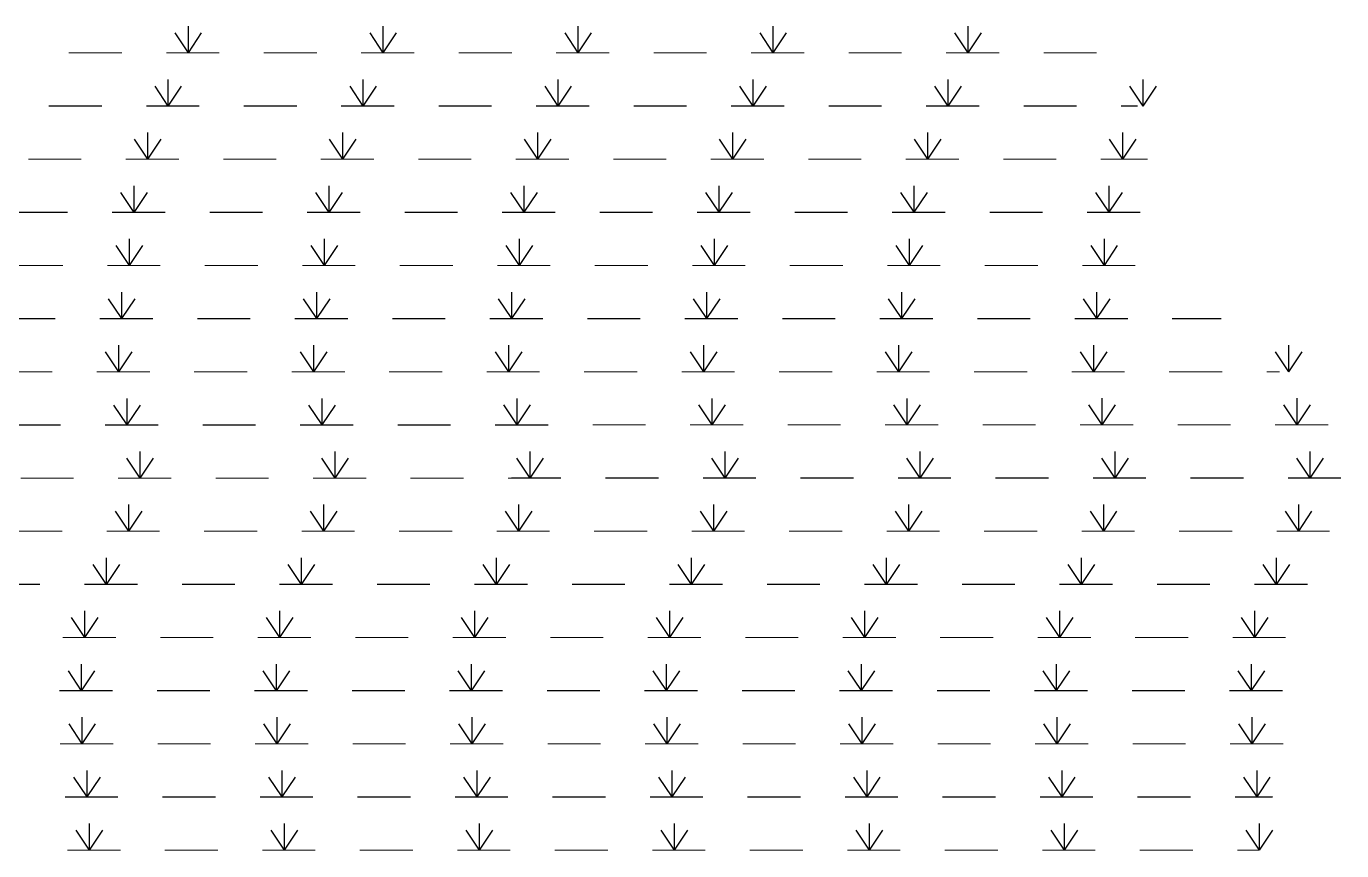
# Model space of a CAD drawing. Extents: x 205150 to 206910, y 4858726 to 4860849.
# Drawn here: x 206503.7 to 206652.1, y 4859092.4 to 4859185.5 of the extents above; entities that cross this region are included whole.
import ezdxf

# ---------------------------------------------------------------- set-up
doc = ezdxf.new("R2010")
doc.units = 0
doc.header["$LTSCALE"] = 1.5
doc.header["$MEASUREMENT"] = 0
doc.layers.add('HD-ALAGADO-BREJO', color=170, linetype='CONTINUOUS')

# ---------------------------------------------------------------- blocks, each defined once
blk = doc.blocks.new('*X4')
at = {"layer": 'HD-ALAGADO-BREJO'}
for points in [[(206521.953008, 4859182.506983), (206520.452917, 4859184.756922)], [(206521.953008, 4859182.506983), (206521.952887, 4859185.506983)], [(206521.953008, 4859182.506983), (206523.452917, 4859184.757043)], [(206543.953008, 4859182.507872), (206542.452917, 4859184.757811)], [(206543.953008, 4859182.507872), (206543.952887, 4859185.507872)], [(206543.953008, 4859182.507872), (206545.452917, 4859184.757932)], [(206565.953008, 4859182.508761), (206564.452917, 4859184.7587)], [(206565.953008, 4859182.508761), (206565.952887, 4859185.508761)], [(206565.953008, 4859182.508761), (206567.452917, 4859184.758821)], [(206587.953008, 4859182.50965), (206586.452917, 4859184.759589)], [(206587.953008, 4859182.50965), (206587.952887, 4859185.50965)], [(206587.953008, 4859182.50965), (206589.452917, 4859184.75971)], [(206609.953008, 4859182.510539), (206608.452917, 4859184.760478)], [(206609.953008, 4859182.510539), (206609.952887, 4859185.510539)], [(206609.953008, 4859182.510539), (206611.452917, 4859184.760599)], [(206519.695564, 4859176.506915), (206518.195474, 4859178.756855)], [(206519.695564, 4859176.506915), (206519.695444, 4859179.506915)], [(206519.695564, 4859176.506915), (206521.195474, 4859178.756975)], [(206541.695564, 4859176.507794), (206540.195474, 4859178.757734)], [(206541.695564, 4859176.507794), (206541.695444, 4859179.507794)], [(206541.695564, 4859176.507794), (206543.195474, 4859178.757854)], [(206563.695564, 4859176.508672), (206562.195474, 4859178.758612)], [(206563.695564, 4859176.508672), (206563.695444, 4859179.508672)], [(206563.695564, 4859176.508672), (206565.195474, 4859178.758732)], [(206585.695564, 4859176.50955), (206584.195474, 4859178.759491)], [(206585.695564, 4859176.50955), (206585.695444, 4859179.50955)], [(206585.695564, 4859176.50955), (206587.195474, 4859178.75961)], [(206607.695564, 4859176.510429), (206606.195474, 4859178.760369)], [(206607.695564, 4859176.510429), (206607.695444, 4859179.510429)], [(206607.695564, 4859176.510429), (206609.195474, 4859178.760489)], [(206629.695564, 4859176.511307), (206628.195474, 4859178.761247)], [(206629.695564, 4859176.511307), (206629.695444, 4859179.511307)], [(206629.695564, 4859176.511307), (206631.195474, 4859178.761367)], [(206517.390666, 4859170.506848), (206515.890577, 4859172.756789)], [(206517.390666, 4859170.506848), (206517.390548, 4859173.506848)], [(206517.390666, 4859170.506848), (206518.890577, 4859172.756907)], [(206539.390666, 4859170.507716), (206537.890577, 4859172.757657)], [(206539.390666, 4859170.507716), (206539.390548, 4859173.507716)], [(206539.390666, 4859170.507716), (206540.890577, 4859172.757775)], [(206561.390666, 4859170.508584), (206559.890577, 4859172.758525)], [(206561.390666, 4859170.508584), (206561.390547, 4859173.508584)], [(206561.390666, 4859170.508584), (206562.890577, 4859172.758643)], [(206583.390666, 4859170.509452), (206581.890577, 4859172.759393)], [(206583.390666, 4859170.509452), (206583.390547, 4859173.509452)], [(206583.390666, 4859170.509452), (206584.890577, 4859172.759511)], [(206605.390666, 4859170.51032), (206603.890577, 4859172.760261)], [(206605.390666, 4859170.51032), (206605.390547, 4859173.51032)], [(206605.390666, 4859170.51032), (206606.890577, 4859172.760379)], [(206627.390666, 4859170.511188), (206625.890577, 4859172.761128)], [(206627.390666, 4859170.511188), (206627.390547, 4859173.511188)], [(206627.390666, 4859170.511188), (206628.890577, 4859172.761247)], [(206515.85498, 4859164.506793), (206514.354892, 4859166.756734)], [(206515.85498, 4859164.506793), (206515.854863, 4859167.506793)], [(206515.85498, 4859164.506793), (206517.354892, 4859166.756851)], [(206537.85498, 4859164.507655), (206536.354892, 4859166.757596)], [(206537.85498, 4859164.507655), (206537.854863, 4859167.507655)], [(206537.85498, 4859164.507655), (206539.354892, 4859166.757713)], [(206559.85498, 4859164.508517), (206558.354892, 4859166.758458)], [(206559.85498, 4859164.508517), (206559.854863, 4859167.508517)], [(206559.85498, 4859164.508517), (206561.354892, 4859166.758575)], [(206581.85498, 4859164.509379), (206580.354892, 4859166.75932)], [(206581.85498, 4859164.509379), (206581.854863, 4859167.509378)], [(206581.85498, 4859164.509379), (206583.354892, 4859166.759437)], [(206603.85498, 4859164.51024), (206602.354892, 4859166.760182)], [(206603.85498, 4859164.51024), (206603.854863, 4859167.51024)], [(206603.85498, 4859164.51024), (206605.354892, 4859166.760299)], [(206625.85498, 4859164.511102), (206624.354892, 4859166.761044)], [(206625.85498, 4859164.511102), (206625.854863, 4859167.511102)], [(206625.85498, 4859164.511102), (206627.354892, 4859166.761161)], [(206515.306335, 4859158.506745), (206513.806248, 4859160.756687)], [(206515.306335, 4859158.506745), (206515.306219, 4859161.506745)], [(206515.306335, 4859158.506745), (206516.806248, 4859160.756803)], [(206537.306335, 4859158.507598), (206535.806248, 4859160.75754)], [(206537.306335, 4859158.507598), (206537.306219, 4859161.507598)], [(206537.306335, 4859158.507598), (206538.806248, 4859160.757656)], [(206559.306335, 4859158.508452), (206557.806248, 4859160.758394)], [(206559.306335, 4859158.508452), (206559.306219, 4859161.508452)], [(206559.306335, 4859158.508452), (206560.806248, 4859160.75851)], [(206581.306335, 4859158.509305), (206579.806248, 4859160.759247)], [(206581.306335, 4859158.509305), (206581.306219, 4859161.509305)], [(206581.306335, 4859158.509305), (206582.806248, 4859160.759363)], [(206603.306335, 4859158.510159), (206601.806248, 4859160.7601)], [(206603.306335, 4859158.510159), (206603.306219, 4859161.510159)], [(206603.306335, 4859158.510159), (206604.806248, 4859160.760217)], [(206625.306335, 4859158.511012), (206623.806248, 4859160.760954)], [(206625.306335, 4859158.511012), (206625.306219, 4859161.511012)], [(206625.306335, 4859158.511012), (206626.806248, 4859160.76107)], [(206514.455939, 4859152.506685), (206512.955853, 4859154.756628)], [(206514.455939, 4859152.506685), (206514.455825, 4859155.506685)], [(206514.455939, 4859152.506685), (206515.955853, 4859154.756742)], [(206536.455939, 4859152.507521), (206534.955853, 4859154.757464)], [(206536.455939, 4859152.507521), (206536.455825, 4859155.507521)], [(206536.455939, 4859152.507521), (206537.955853, 4859154.757578)], [(206558.455939, 4859152.508358), (206556.955853, 4859154.758301)], [(206558.455939, 4859152.508358), (206558.455825, 4859155.508358)], [(206558.455939, 4859152.508358), (206559.955853, 4859154.758415)], [(206580.455939, 4859152.509195), (206578.955853, 4859154.759137)], [(206580.455939, 4859152.509195), (206580.455825, 4859155.509195)], [(206580.455939, 4859152.509195), (206581.955853, 4859154.759252)], [(206602.455939, 4859152.510031), (206600.955853, 4859154.759974)], [(206602.455939, 4859152.510031), (206602.455825, 4859155.510031)], [(206602.455939, 4859152.510031), (206603.955853, 4859154.760088)], [(206624.455939, 4859152.510868), (206622.955853, 4859154.760811)], [(206624.455939, 4859152.510868), (206624.455825, 4859155.510868)], [(206624.455939, 4859152.510868), (206625.955853, 4859154.760925)], [(206514.110881, 4859146.506629), (206512.610798, 4859148.756573)], [(206514.110881, 4859146.506629), (206514.11077, 4859149.506629)], [(206514.110881, 4859146.506629), (206515.610798, 4859148.756684)], [(206536.110881, 4859146.507448), (206534.610798, 4859148.757392)], [(206536.110881, 4859146.507448), (206536.11077, 4859149.507448)], [(206536.110881, 4859146.507448), (206537.610798, 4859148.757504)], [(206558.110881, 4859146.508267), (206556.610798, 4859148.758211)], [(206558.110881, 4859146.508267), (206558.11077, 4859149.508267)], [(206558.110881, 4859146.508267), (206559.610798, 4859148.758323)], [(206580.110881, 4859146.509086), (206578.610798, 4859148.75903)], [(206580.110881, 4859146.509086), (206580.11077, 4859149.509086)], [(206580.110881, 4859146.509086), (206581.610798, 4859148.759142)], [(206602.110881, 4859146.509905), (206600.610798, 4859148.759849)], [(206602.110881, 4859146.509905), (206602.11077, 4859149.509905)], [(206602.110881, 4859146.509905), (206603.610798, 4859148.759961)], [(206624.110881, 4859146.510725), (206622.610798, 4859148.760669)], [(206624.110881, 4859146.510725), (206624.11077, 4859149.510725)], [(206624.110881, 4859146.510725), (206625.610798, 4859148.76078)], [(206646.110881, 4859146.511544), (206644.610798, 4859148.761488)], [(206646.110881, 4859146.511544), (206646.11077, 4859149.511544)], [(206646.110881, 4859146.511544), (206647.610798, 4859148.7616)], [(206515.06475, 4859140.506592), (206515.06464, 4859143.506592)], [(206537.06475, 4859140.5074), (206537.06464, 4859143.5074)], [(206559.06475, 4859140.508208), (206559.06464, 4859143.508208)], [(206581.06475, 4859140.509016), (206581.06464, 4859143.509016)], [(206603.06475, 4859140.509824), (206603.06464, 4859143.509824)], [(206625.06475, 4859140.510631), (206625.06464, 4859143.510631)], [(206647.06475, 4859140.511439), (206647.064639, 4859143.511439)], [(206515.06475, 4859140.506592), (206513.564667, 4859142.756537)], [(206515.06475, 4859140.506592), (206516.564667, 4859142.756648)], [(206537.06475, 4859140.5074), (206535.564667, 4859142.757345)], [(206537.06475, 4859140.5074), (206538.564667, 4859142.757455)], [(206559.06475, 4859140.508208), (206557.564667, 4859142.758153)], [(206559.06475, 4859140.508208), (206560.564667, 4859142.758263)], [(206581.06475, 4859140.509016), (206579.564667, 4859142.758961)], [(206581.06475, 4859140.509016), (206582.564667, 4859142.759071)], [(206603.06475, 4859140.509824), (206601.564667, 4859142.759769)], [(206603.06475, 4859140.509824), (206604.564667, 4859142.759879)], [(206625.06475, 4859140.510631), (206623.564667, 4859142.760576)], [(206625.06475, 4859140.510631), (206626.564667, 4859142.760686)], [(206647.06475, 4859140.511439), (206645.564667, 4859142.761384)], [(206647.06475, 4859140.511439), (206648.564667, 4859142.761494)], [(206516.51844, 4859134.506571), (206516.51833, 4859137.506571)], [(206538.51844, 4859134.507377), (206538.51833, 4859137.507377)], [(206560.51844, 4859134.508182), (206560.51833, 4859137.508182)], [(206582.51844, 4859134.508988), (206582.51833, 4859137.508988)], [(206604.51844, 4859134.509793), (206604.51833, 4859137.509793)], [(206626.51844, 4859134.510599), (206626.51833, 4859137.510599)], [(206648.51844, 4859134.511404), (206648.51833, 4859137.511404)], [(206516.51844, 4859134.506571), (206515.018358, 4859136.756517)], [(206516.51844, 4859134.506571), (206518.018358, 4859136.756626)], [(206538.51844, 4859134.507377), (206537.018358, 4859136.757322)], [(206538.51844, 4859134.507377), (206540.018358, 4859136.757432)], [(206560.51844, 4859134.508182), (206559.018358, 4859136.758128)], [(206560.51844, 4859134.508182), (206562.018358, 4859136.758237)], [(206582.51844, 4859134.508988), (206581.018358, 4859136.758933)], [(206582.51844, 4859134.508988), (206584.018358, 4859136.759043)], [(206604.51844, 4859134.509793), (206603.018358, 4859136.759738)], [(206604.51844, 4859134.509793), (206606.018358, 4859136.759848)], [(206626.51844, 4859134.510599), (206625.018358, 4859136.760544)], [(206626.51844, 4859134.510599), (206628.018358, 4859136.760654)], [(206648.51844, 4859134.511404), (206647.018358, 4859136.761349)], [(206648.51844, 4859134.511404), (206650.018358, 4859136.761459)], [(206515.230993, 4859128.506523), (206515.230884, 4859131.506523)], [(206537.230993, 4859128.507326), (206537.230884, 4859131.507326)], [(206559.230993, 4859128.508129), (206559.230884, 4859131.508129)], [(206581.230993, 4859128.508932), (206581.230884, 4859131.508932)], [(206603.230993, 4859128.509735), (206603.230884, 4859131.509735)], [(206625.230993, 4859128.510538), (206625.230884, 4859131.510538)], [(206647.230993, 4859128.511341), (206647.230884, 4859131.511341)], [(206515.230993, 4859128.506523), (206513.730911, 4859130.756468)], [(206515.230993, 4859128.506523), (206516.730911, 4859130.756578)], [(206537.230993, 4859128.507326), (206535.730911, 4859130.757271)], [(206537.230993, 4859128.507326), (206538.730911, 4859130.757381)], [(206559.230993, 4859128.508129), (206557.730911, 4859130.758074)], [(206559.230993, 4859128.508129), (206560.730911, 4859130.758184)], [(206581.230993, 4859128.508932), (206579.730911, 4859130.758877)], [(206581.230993, 4859128.508932), (206582.730911, 4859130.758987)], [(206603.230993, 4859128.509735), (206601.730911, 4859130.759681)], [(206603.230993, 4859128.509735), (206604.730911, 4859130.75979)], [(206625.230993, 4859128.510538), (206623.730911, 4859130.760484)], [(206625.230993, 4859128.510538), (206626.730911, 4859130.760593)], [(206647.230993, 4859128.511341), (206645.730911, 4859130.761287)], [(206647.230993, 4859128.511341), (206648.730911, 4859130.761396)], [(206512.73347, 4859122.506462), (206512.733361, 4859125.506462)], [(206534.73347, 4859122.507262), (206534.733361, 4859125.507262)], [(206556.73347, 4859122.508062), (206556.733361, 4859125.508062)], [(206578.73347, 4859122.508862), (206578.733361, 4859125.508862)], [(206600.73347, 4859122.509662), (206600.733361, 4859125.509662)], [(206622.73347, 4859122.510462), (206622.733361, 4859125.510462)], [(206644.73347, 4859122.511262), (206644.733361, 4859125.511262)], [(206512.73347, 4859122.506462), (206511.233389, 4859124.756407)], [(206512.73347, 4859122.506462), (206514.233389, 4859124.756516)], [(206534.73347, 4859122.507262), (206533.233389, 4859124.757207)], [(206534.73347, 4859122.507262), (206536.233389, 4859124.757316)], [(206556.73347, 4859122.508062), (206555.233389, 4859124.758007)], [(206556.73347, 4859122.508062), (206558.233389, 4859124.758116)], [(206578.73347, 4859122.508862), (206577.233389, 4859124.758807)], [(206578.73347, 4859122.508862), (206580.233389, 4859124.758916)], [(206600.73347, 4859122.509662), (206599.233389, 4859124.759607)], [(206600.73347, 4859122.509662), (206602.233389, 4859124.759716)], [(206622.73347, 4859122.510462), (206621.233388, 4859124.760407)], [(206622.73347, 4859122.510462), (206624.233388, 4859124.760516)], [(206644.73347, 4859122.511262), (206643.233388, 4859124.761207)], [(206644.73347, 4859122.511262), (206646.233388, 4859124.761316)], [(206510.279959, 4859116.506402), (206510.27985, 4859119.506402)], [(206532.279959, 4859116.507199), (206532.27985, 4859119.507199)], [(206554.279959, 4859116.507997), (206554.27985, 4859119.507997)], [(206576.279959, 4859116.508795), (206576.27985, 4859119.508795)], [(206598.279959, 4859116.509593), (206598.27985, 4859119.509593)], [(206620.279959, 4859116.510391), (206620.27985, 4859119.510391)], [(206642.279959, 4859116.511189), (206642.27985, 4859119.511188)], [(206510.279959, 4859116.506402), (206508.779877, 4859118.756347)], [(206510.279959, 4859116.506402), (206511.779877, 4859118.756456)], [(206532.279959, 4859116.507199), (206530.779877, 4859118.757145)], [(206532.279959, 4859116.507199), (206533.779877, 4859118.757254)], [(206554.279959, 4859116.507997), (206552.779877, 4859118.757943)], [(206554.279959, 4859116.507997), (206555.779877, 4859118.758052)], [(206576.279959, 4859116.508795), (206574.779877, 4859118.758741)], [(206576.279959, 4859116.508795), (206577.779877, 4859118.758849)], [(206598.279959, 4859116.509593), (206596.779877, 4859118.759538)], [(206598.279959, 4859116.509593), (206599.779877, 4859118.759647)], [(206620.279959, 4859116.510391), (206618.779877, 4859118.760336)], [(206620.279959, 4859116.510391), (206621.779877, 4859118.760445)], [(206642.279959, 4859116.511189), (206640.779877, 4859118.761134)], [(206642.279959, 4859116.511189), (206643.779877, 4859118.761243)], [(206509.914377, 4859110.50637), (206509.914268, 4859113.50637)], [(206531.914377, 4859110.507173), (206531.914268, 4859113.507173)], [(206553.914377, 4859110.507976), (206553.914268, 4859113.507976)], [(206575.914377, 4859110.508779), (206575.914268, 4859113.508779)], [(206597.914377, 4859110.509582), (206597.914268, 4859113.509582)], [(206619.914377, 4859110.510385), (206619.914268, 4859113.510385)], [(206641.914377, 4859110.511188), (206641.914268, 4859113.511188)], [(206509.914377, 4859110.50637), (206508.414295, 4859112.756316)], [(206509.914377, 4859110.50637), (206511.414295, 4859112.756425)], [(206531.914377, 4859110.507173), (206530.414295, 4859112.757119)], [(206531.914377, 4859110.507173), (206533.414295, 4859112.757228)], [(206553.914377, 4859110.507976), (206552.414295, 4859112.757921)], [(206553.914377, 4859110.507976), (206555.414295, 4859112.758031)], [(206575.914377, 4859110.508779), (206574.414295, 4859112.758724)], [(206575.914377, 4859110.508779), (206577.414295, 4859112.758834)], [(206597.914377, 4859110.509582), (206596.414295, 4859112.759527)], [(206597.914377, 4859110.509582), (206599.414295, 4859112.759637)], [(206619.914377, 4859110.510385), (206618.414295, 4859112.76033)], [(206619.914377, 4859110.510385), (206621.414295, 4859112.760439)], [(206641.914377, 4859110.511188), (206640.414295, 4859112.761133)], [(206641.914377, 4859110.511188), (206643.414295, 4859112.761242)], [(206509.988822, 4859104.506343), (206509.988712, 4859107.506343)], [(206531.988822, 4859104.50715), (206531.988712, 4859107.50715)], [(206553.988822, 4859104.507957), (206553.988712, 4859107.507957)], [(206575.988822, 4859104.508764), (206575.988712, 4859107.508764)], [(206597.988822, 4859104.509571), (206597.988712, 4859107.509571)], [(206619.988822, 4859104.510378), (206619.988712, 4859107.510378)], [(206641.988822, 4859104.511185), (206641.988712, 4859107.511185)], [(206509.988822, 4859104.506343), (206508.48874, 4859106.756288)], [(206509.988822, 4859104.506343), (206511.48874, 4859106.756398)], [(206531.988822, 4859104.50715), (206530.48874, 4859106.757095)], [(206531.988822, 4859104.50715), (206533.48874, 4859106.757205)], [(206553.988822, 4859104.507957), (206552.48874, 4859106.757902)], [(206553.988822, 4859104.507957), (206555.48874, 4859106.758012)], [(206575.988822, 4859104.508764), (206574.48874, 4859106.758709)], [(206575.988822, 4859104.508764), (206577.48874, 4859106.758819)], [(206597.988822, 4859104.509571), (206596.48874, 4859106.759516)], [(206597.988822, 4859104.509571), (206599.48874, 4859106.759626)], [(206619.988822, 4859104.510378), (206618.48874, 4859106.760323)], [(206619.988822, 4859104.510378), (206621.48874, 4859106.760433)], [(206641.988822, 4859104.511185), (206640.48874, 4859106.76113)], [(206641.988822, 4859104.511185), (206643.48874, 4859106.76124)], [(206510.528211, 4859098.506321), (206510.5281, 4859101.506321)], [(206532.528211, 4859098.507134), (206532.5281, 4859101.507134)], [(206554.528211, 4859098.507946), (206554.5281, 4859101.507946)], [(206576.528211, 4859098.508758), (206576.5281, 4859101.508758)], [(206598.528211, 4859098.509571), (206598.5281, 4859101.509571)], [(206620.528211, 4859098.510383), (206620.5281, 4859101.510383)], [(206642.528211, 4859098.511195), (206642.5281, 4859101.511195)], [(206510.528211, 4859098.506321), (206509.028128, 4859100.756266)], [(206510.528211, 4859098.506321), (206512.028128, 4859100.756377)], [(206532.528211, 4859098.507134), (206531.028128, 4859100.757078)], [(206532.528211, 4859098.507134), (206534.028128, 4859100.757189)], [(206554.528211, 4859098.507946), (206553.028128, 4859100.757891)], [(206554.528211, 4859098.507946), (206556.028128, 4859100.758001)], [(206576.528211, 4859098.508758), (206575.028128, 4859100.758703)], [(206576.528211, 4859098.508758), (206578.028128, 4859100.758814)], [(206598.528211, 4859098.509571), (206597.028128, 4859100.759515)], [(206598.528211, 4859098.509571), (206600.028128, 4859100.759626)], [(206620.528211, 4859098.510383), (206619.028128, 4859100.760328)], [(206620.528211, 4859098.510383), (206622.028128, 4859100.760438)], [(206642.528211, 4859098.511195), (206641.028128, 4859100.76114)], [(206642.528211, 4859098.511195), (206644.028128, 4859100.761251)], [(206510.80055, 4859092.506296), (206510.800438, 4859095.506296)], [(206532.80055, 4859092.507113), (206532.800438, 4859095.507113)], [(206554.80055, 4859092.507929), (206554.800438, 4859095.507929)], [(206576.80055, 4859092.508746), (206576.800438, 4859095.508746)], [(206598.80055, 4859092.509563), (206598.800438, 4859095.509563)], [(206620.80055, 4859092.51038), (206620.800438, 4859095.51038)], [(206642.80055, 4859092.511197), (206642.800438, 4859095.511197)], [(206510.80055, 4859092.506296), (206509.300466, 4859094.75624)], [(206510.80055, 4859092.506296), (206512.300466, 4859094.756352)], [(206532.80055, 4859092.507113), (206531.300466, 4859094.757057)], [(206532.80055, 4859092.507113), (206534.300466, 4859094.757168)], [(206554.80055, 4859092.507929), (206553.300466, 4859094.757874)], [(206554.80055, 4859092.507929), (206556.300466, 4859094.757985)], [(206576.80055, 4859092.508746), (206575.300466, 4859094.758691)], [(206576.80055, 4859092.508746), (206578.300466, 4859094.758802)], [(206598.80055, 4859092.509563), (206597.300466, 4859094.759507)], [(206598.80055, 4859092.509563), (206600.300466, 4859094.759619)], [(206620.80055, 4859092.51038), (206619.300466, 4859094.760324)], [(206620.80055, 4859092.51038), (206622.300466, 4859094.760436)], [(206642.80055, 4859092.511197), (206641.300466, 4859094.761141)], [(206642.80055, 4859092.511197), (206644.300466, 4859094.761252)]]:
    blk.add_lwpolyline(points, dxfattribs=at)
at = {"layer": 'HD-ALAGADO-BREJO', "const_width": 0.13}
for points in [[(206508.453008, 4859182.506437), (206514.453008, 4859182.50668)], [(206519.453008, 4859182.506882), (206520.453008, 4859182.506922)], [(206520.453008, 4859182.506922), (206525.453008, 4859182.507124)], [(206530.453008, 4859182.507326), (206536.453008, 4859182.507569)], [(206541.453008, 4859182.507771), (206542.453008, 4859182.507811)], [(206542.453008, 4859182.507811), (206547.453008, 4859182.508013)], [(206552.453008, 4859182.508215), (206558.453008, 4859182.508458)], [(206563.453008, 4859182.50866), (206564.453008, 4859182.5087)], [(206564.453008, 4859182.5087), (206569.453008, 4859182.508902)], [(206574.453008, 4859182.509104), (206580.453008, 4859182.509347)], [(206585.453008, 4859182.509549), (206586.453008, 4859182.509589)], [(206586.453008, 4859182.509589), (206591.453008, 4859182.509791)], [(206596.453008, 4859182.509993), (206602.453008, 4859182.510236)], [(206607.453008, 4859182.510438), (206608.453008, 4859182.510478)], [(206608.453008, 4859182.510478), (206613.453008, 4859182.51068)], [(206618.453008, 4859182.510882), (206624.453008, 4859182.511125)], [(206506.195564, 4859176.506376), (206512.195564, 4859176.506616)], [(206517.195564, 4859176.506816), (206518.195564, 4859176.506855)], [(206518.195564, 4859176.506855), (206523.195564, 4859176.507055)], [(206528.195564, 4859176.507255), (206534.195564, 4859176.507494)], [(206539.195564, 4859176.507694), (206540.195564, 4859176.507734)], [(206540.195564, 4859176.507734), (206545.195564, 4859176.507933)], [(206550.195564, 4859176.508133), (206556.195564, 4859176.508373)], [(206561.195564, 4859176.508572), (206562.195564, 4859176.508612)], [(206562.195564, 4859176.508612), (206567.195564, 4859176.508812)], [(206572.195564, 4859176.509011), (206578.195564, 4859176.509251)], [(206583.195564, 4859176.509451), (206584.195564, 4859176.509491)], [(206584.195564, 4859176.509491), (206589.195564, 4859176.50969)], [(206594.195564, 4859176.50989), (206600.195564, 4859176.510129)], [(206605.195564, 4859176.510329), (206606.195564, 4859176.510369)], [(206606.195564, 4859176.510369), (206611.195564, 4859176.510569)], [(206616.195564, 4859176.510768), (206622.195564, 4859176.511008)], [(206627.195564, 4859176.511207), (206628.195564, 4859176.511247)], [(206628.195564, 4859176.511247), (206629.063615, 4859176.507276)], [(206503.890666, 4859170.506315), (206509.890666, 4859170.506552)], [(206514.890666, 4859170.506749), (206515.890666, 4859170.506789)], [(206515.890666, 4859170.506789), (206520.890666, 4859170.506986)], [(206525.890666, 4859170.507183), (206531.890666, 4859170.50742)], [(206536.890666, 4859170.507617), (206537.890666, 4859170.507657)], [(206537.890666, 4859170.507657), (206542.890666, 4859170.507854)], [(206547.890666, 4859170.508051), (206553.890666, 4859170.508288)], [(206558.890666, 4859170.508485), (206559.890666, 4859170.508525)], [(206559.890666, 4859170.508525), (206564.890666, 4859170.508722)], [(206569.890666, 4859170.508919), (206575.890666, 4859170.509156)], [(206580.890666, 4859170.509353), (206581.890666, 4859170.509393)], [(206581.890666, 4859170.509393), (206586.890666, 4859170.50959)], [(206591.890666, 4859170.509787), (206597.890666, 4859170.510024)], [(206602.890666, 4859170.510221), (206603.890666, 4859170.510261)], [(206603.890666, 4859170.510261), (206608.890666, 4859170.510458)], [(206613.890666, 4859170.510655), (206619.890666, 4859170.510892)], [(206624.890666, 4859170.511089), (206625.890666, 4859170.511129)], [(206625.890666, 4859170.511129), (206629.890666, 4859170.511286)], [(206629.890666, 4859170.511286), (206630.19561, 4859170.507254)], [(206502.35498, 4859164.506264), (206508.35498, 4859164.506499)], [(206513.35498, 4859164.506695), (206514.35498, 4859164.506734)], [(206514.35498, 4859164.506734), (206519.35498, 4859164.50693)], [(206524.35498, 4859164.507126), (206530.35498, 4859164.507361)], [(206535.35498, 4859164.507557), (206536.35498, 4859164.507596)], [(206536.35498, 4859164.507596), (206541.35498, 4859164.507792)], [(206546.35498, 4859164.507988), (206552.35498, 4859164.508223)], [(206557.35498, 4859164.508419), (206558.35498, 4859164.508458)], [(206558.35498, 4859164.508458), (206563.35498, 4859164.508654)], [(206568.35498, 4859164.50885), (206574.35498, 4859164.509085)], [(206579.35498, 4859164.509281), (206580.35498, 4859164.50932)], [(206580.35498, 4859164.50932), (206585.35498, 4859164.509516)], [(206590.35498, 4859164.509712), (206596.35498, 4859164.509947)], [(206601.35498, 4859164.510142), (206602.35498, 4859164.510182)], [(206602.35498, 4859164.510182), (206607.35498, 4859164.510378)], [(206612.35498, 4859164.510573), (206618.35498, 4859164.510809)], [(206623.35498, 4859164.511004), (206624.35498, 4859164.511044)], [(206624.35498, 4859164.511044), (206629.35498, 4859164.511239)], [(206501.806335, 4859158.506221), (206507.806335, 4859158.506454)], [(206512.806335, 4859158.506648), (206513.806335, 4859158.506687)], [(206513.806335, 4859158.506687), (206518.806335, 4859158.506881)], [(206523.806335, 4859158.507075), (206529.806335, 4859158.507307)], [(206534.806335, 4859158.507501), (206535.806335, 4859158.50754)], [(206535.806335, 4859158.50754), (206540.806335, 4859158.507734)], [(206545.806335, 4859158.507928), (206551.806335, 4859158.508161)], [(206556.806335, 4859158.508355), (206557.806335, 4859158.508394)], [(206557.806335, 4859158.508394), (206562.806335, 4859158.508588)], [(206567.806335, 4859158.508781), (206573.806335, 4859158.509014)], [(206578.806335, 4859158.509208), (206579.806335, 4859158.509247)], [(206579.806335, 4859158.509247), (206584.806335, 4859158.509441)], [(206589.806335, 4859158.509635), (206595.806335, 4859158.509868)], [(206600.806335, 4859158.510062), (206601.806335, 4859158.5101)], [(206601.806335, 4859158.5101), (206606.806335, 4859158.510294)], [(206611.806335, 4859158.510488), (206617.806335, 4859158.510721)], [(206622.806335, 4859158.510915), (206623.806335, 4859158.510954)], [(206623.806335, 4859158.510954), (206628.806335, 4859158.511148)], [(206500.955939, 4859152.506171), (206506.955939, 4859152.506399)], [(206511.955939, 4859152.506589), (206512.955939, 4859152.506628)], [(206512.955939, 4859152.506628), (206517.955939, 4859152.506818)], [(206522.955939, 4859152.507008), (206528.955939, 4859152.507236)], [(206533.955939, 4859152.507426), (206534.955939, 4859152.507464)], [(206534.955939, 4859152.507464), (206539.955939, 4859152.507654)], [(206544.955939, 4859152.507844), (206550.955939, 4859152.508073)], [(206555.955939, 4859152.508263), (206556.955939, 4859152.508301)], [(206556.955939, 4859152.508301), (206561.955939, 4859152.508491)], [(206566.955939, 4859152.508681), (206572.955939, 4859152.508909)], [(206577.955939, 4859152.509099), (206578.955939, 4859152.509137)], [(206578.955939, 4859152.509137), (206583.955939, 4859152.509328)], [(206588.955939, 4859152.509518), (206594.955939, 4859152.509746)], [(206599.955939, 4859152.509936), (206600.955939, 4859152.509974)], [(206600.955939, 4859152.509974), (206605.955939, 4859152.510164)], [(206610.955939, 4859152.510354), (206616.955939, 4859152.510583)], [(206621.955939, 4859152.510773), (206622.955939, 4859152.510811)], [(206622.955939, 4859152.510811), (206627.955939, 4859152.511001)], [(206632.955939, 4859152.511191), (206637.955939, 4859152.511381)], [(206637.955939, 4859152.511381), (206638.513483, 4859152.507238)], [(206500.610881, 4859146.506126), (206506.610881, 4859146.506349)], [(206511.610881, 4859146.506536), (206512.610881, 4859146.506573)], [(206512.610881, 4859146.506573), (206517.610881, 4859146.506759)], [(206522.610881, 4859146.506945), (206528.610881, 4859146.507169)], [(206533.610881, 4859146.507355), (206534.610881, 4859146.507392)], [(206534.610881, 4859146.507392), (206539.610881, 4859146.507578)], [(206544.610881, 4859146.507764), (206550.610881, 4859146.507988)], [(206555.610881, 4859146.508174), (206556.610881, 4859146.508211)], [(206556.610881, 4859146.508211), (206561.610881, 4859146.508397)], [(206566.610881, 4859146.508583), (206572.610881, 4859146.508807)], [(206577.610881, 4859146.508993), (206578.610881, 4859146.50903)], [(206578.610881, 4859146.50903), (206583.610881, 4859146.509216)], [(206588.610881, 4859146.509403), (206594.610881, 4859146.509626)], [(206599.610881, 4859146.509812), (206600.610881, 4859146.509849)], [(206600.610881, 4859146.509849), (206605.610881, 4859146.510036)], [(206610.610881, 4859146.510222), (206616.610881, 4859146.510445)], [(206621.610881, 4859146.510631), (206622.610881, 4859146.510669)], [(206622.610881, 4859146.510669), (206627.610881, 4859146.510855)], [(206632.610881, 4859146.511041), (206638.610881, 4859146.511264)], [(206643.610881, 4859146.511451), (206644.610881, 4859146.511488)], [(206644.610881, 4859146.511488), (206645.079223, 4859146.507271)], [(206501.56475, 4859140.506097), (206507.56475, 4859140.506317)], [(206512.56475, 4859140.506501), (206513.56475, 4859140.506537)], [(206513.56475, 4859140.506537), (206518.56475, 4859140.506721)], [(206523.56475, 4859140.506905), (206529.56475, 4859140.507125)], [(206534.56475, 4859140.507308), (206535.56475, 4859140.507345)], [(206535.56475, 4859140.507345), (206540.56475, 4859140.507529)], [(206545.56475, 4859140.507712), (206551.56475, 4859140.507933)], [(206556.56475, 4859140.508116), (206557.56475, 4859140.508153)], [(206557.56475, 4859140.508153), (206562.56475, 4859140.508337)], [(206567.56475, 4859140.50852), (206573.56475, 4859140.50874)], [(206578.56475, 4859140.508924), (206579.56475, 4859140.508961)], [(206579.56475, 4859140.508961), (206584.56475, 4859140.509144)], [(206589.56475, 4859140.509328), (206595.56475, 4859140.509548)], [(206600.56475, 4859140.509732), (206601.56475, 4859140.509769)], [(206601.56475, 4859140.509769), (206606.56475, 4859140.509952)], [(206611.56475, 4859140.510136), (206617.56475, 4859140.510356)], [(206622.56475, 4859140.51054), (206623.56475, 4859140.510576)], [(206623.56475, 4859140.510576), (206628.56475, 4859140.51076)], [(206633.56475, 4859140.510943), (206639.56475, 4859140.511164)], [(206644.56475, 4859140.511347), (206645.56475, 4859140.511384)], [(206645.56475, 4859140.511384), (206650.56475, 4859140.511568)], [(206503.01844, 4859134.506077), (206509.01844, 4859134.506297)], [(206514.01844, 4859134.50648), (206515.01844, 4859134.506517)], [(206515.01844, 4859134.506517), (206520.01844, 4859134.5067)], [(206525.01844, 4859134.506883), (206531.01844, 4859134.507102)], [(206536.01844, 4859134.507285), (206537.01844, 4859134.507322)], [(206537.01844, 4859134.507322), (206542.01844, 4859134.507505)], [(206547.01844, 4859134.507688), (206553.01844, 4859134.507908)], [(206558.01844, 4859134.508091), (206559.01844, 4859134.508128)], [(206559.01844, 4859134.508128), (206564.01844, 4859134.508311)], [(206569.01844, 4859134.508494), (206575.01844, 4859134.508713)], [(206580.01844, 4859134.508896), (206581.01844, 4859134.508933)], [(206581.01844, 4859134.508933), (206586.01844, 4859134.509116)], [(206591.01844, 4859134.509299), (206597.01844, 4859134.509519)], [(206602.01844, 4859134.509702), (206603.01844, 4859134.509739)], [(206603.01844, 4859134.509739), (206608.01844, 4859134.509922)], [(206613.01844, 4859134.510105), (206619.01844, 4859134.510324)], [(206624.01844, 4859134.510507), (206625.01844, 4859134.510544)], [(206625.01844, 4859134.510544), (206630.01844, 4859134.510727)], [(206635.01844, 4859134.51091), (206641.01844, 4859134.51113)], [(206646.01844, 4859134.511313), (206647.01844, 4859134.511349)], [(206647.01844, 4859134.511349), (206652.01844, 4859134.511533)], [(206501.730993, 4859128.50603), (206507.730993, 4859128.506249)], [(206512.730993, 4859128.506432), (206513.730993, 4859128.506468)], [(206513.730993, 4859128.506468), (206518.730993, 4859128.506651)], [(206523.730993, 4859128.506833), (206529.730993, 4859128.507052)], [(206534.730993, 4859128.507235), (206535.730993, 4859128.507271)], [(206535.730993, 4859128.507271), (206540.730993, 4859128.507454)], [(206545.730993, 4859128.507636), (206551.730993, 4859128.507855)], [(206556.730993, 4859128.508038), (206557.730993, 4859128.508074)], [(206557.730993, 4859128.508074), (206562.730993, 4859128.508257)], [(206567.730993, 4859128.508439), (206573.730993, 4859128.508658)], [(206578.730993, 4859128.508841), (206579.730993, 4859128.508877)], [(206579.730993, 4859128.508877), (206584.730993, 4859128.50906)], [(206589.730993, 4859128.509242), (206595.730993, 4859128.509462)], [(206600.730993, 4859128.509644), (206601.730993, 4859128.509681)], [(206601.730993, 4859128.509681), (206606.730993, 4859128.509863)], [(206611.730993, 4859128.510046), (206617.730993, 4859128.510265)], [(206622.730993, 4859128.510447), (206623.730993, 4859128.510484)], [(206623.730993, 4859128.510484), (206628.730993, 4859128.510666)], [(206633.730993, 4859128.510849), (206639.730993, 4859128.511068)], [(206644.730993, 4859128.51125), (206645.730993, 4859128.511287)], [(206645.730993, 4859128.511287), (206650.730993, 4859128.511469)], [(206499.23347, 4859122.505971), (206505.23347, 4859122.506189)], [(206510.23347, 4859122.506371), (206511.23347, 4859122.506407)], [(206511.23347, 4859122.506407), (206516.23347, 4859122.506589)], [(206521.23347, 4859122.506771), (206527.23347, 4859122.506989)], [(206532.23347, 4859122.507171), (206533.23347, 4859122.507207)], [(206533.23347, 4859122.507207), (206538.23347, 4859122.507389)], [(206543.23347, 4859122.507571), (206549.23347, 4859122.507789)], [(206554.23347, 4859122.507971), (206555.23347, 4859122.508007)], [(206555.23347, 4859122.508007), (206560.23347, 4859122.508189)], [(206565.23347, 4859122.508371), (206571.23347, 4859122.508589)], [(206576.23347, 4859122.508771), (206577.23347, 4859122.508807)], [(206577.23347, 4859122.508807), (206582.23347, 4859122.508989)], [(206587.23347, 4859122.509171), (206593.23347, 4859122.509389)], [(206598.23347, 4859122.509571), (206599.23347, 4859122.509607)], [(206599.23347, 4859122.509607), (206604.23347, 4859122.509789)], [(206609.23347, 4859122.509971), (206615.23347, 4859122.510189)], [(206620.23347, 4859122.510371), (206621.23347, 4859122.510407)], [(206621.23347, 4859122.510407), (206626.23347, 4859122.510589)], [(206631.23347, 4859122.510771), (206637.23347, 4859122.510989)], [(206642.23347, 4859122.511171), (206643.23347, 4859122.511207)], [(206643.23347, 4859122.511207), (206648.23347, 4859122.511389)], [(206507.779959, 4859116.506311), (206508.779959, 4859116.506347)], [(206508.779959, 4859116.506347), (206513.779959, 4859116.506528)], [(206518.779959, 4859116.50671), (206524.779959, 4859116.506927)], [(206529.779959, 4859116.507109), (206530.779959, 4859116.507145)], [(206530.779959, 4859116.507145), (206535.779959, 4859116.507326)], [(206540.779959, 4859116.507508), (206546.779959, 4859116.507725)], [(206551.779959, 4859116.507907), (206552.779959, 4859116.507943)], [(206552.779959, 4859116.507943), (206557.779959, 4859116.508124)], [(206562.779959, 4859116.508305), (206568.779959, 4859116.508523)], [(206573.779959, 4859116.508704), (206574.779959, 4859116.508741)], [(206574.779959, 4859116.508741), (206579.779959, 4859116.508922)], [(206584.779959, 4859116.509103), (206590.779959, 4859116.509321)], [(206595.779959, 4859116.509502), (206596.779959, 4859116.509538)], [(206596.779959, 4859116.509538), (206601.779959, 4859116.50972)], [(206606.779959, 4859116.509901), (206612.779959, 4859116.510119)], [(206617.779959, 4859116.5103), (206618.779959, 4859116.510336)], [(206618.779959, 4859116.510336), (206623.779959, 4859116.510518)], [(206628.779959, 4859116.510699), (206634.779959, 4859116.510917)], [(206639.779959, 4859116.511098), (206640.779959, 4859116.511134)], [(206640.779959, 4859116.511134), (206645.779959, 4859116.511315)], [(206507.414377, 4859110.506279), (206508.414377, 4859110.506316)], [(206508.414377, 4859110.506316), (206513.414377, 4859110.506498)], [(206518.414377, 4859110.506681), (206524.414377, 4859110.5069)], [(206529.414377, 4859110.507082), (206530.414377, 4859110.507119)], [(206530.414377, 4859110.507119), (206535.414377, 4859110.507301)], [(206540.414377, 4859110.507484), (206546.414377, 4859110.507702)], [(206551.414377, 4859110.507885), (206552.414377, 4859110.507921)], [(206552.414377, 4859110.507921), (206557.414377, 4859110.508104)], [(206562.414377, 4859110.508286), (206568.414377, 4859110.508505)], [(206573.414377, 4859110.508688), (206574.414377, 4859110.508724)], [(206574.414377, 4859110.508724), (206579.414377, 4859110.508907)], [(206584.414377, 4859110.509089), (206590.414377, 4859110.509308)], [(206595.414377, 4859110.509491), (206596.414377, 4859110.509527)], [(206596.414377, 4859110.509527), (206601.414377, 4859110.50971)], [(206606.414377, 4859110.509892), (206612.414377, 4859110.510111)], [(206617.414377, 4859110.510293), (206618.414377, 4859110.51033)], [(206618.414377, 4859110.51033), (206623.414377, 4859110.510512)], [(206628.414377, 4859110.510695), (206634.414377, 4859110.510914)], [(206639.414377, 4859110.511096), (206640.414377, 4859110.511133)], [(206640.414377, 4859110.511133), (206645.414377, 4859110.511315)], [(206507.488822, 4859104.506251), (206508.488822, 4859104.506288)], [(206508.488822, 4859104.506288), (206513.488822, 4859104.506471)], [(206518.488822, 4859104.506655), (206524.488822, 4859104.506875)], [(206529.488822, 4859104.507058), (206530.488822, 4859104.507095)], [(206530.488822, 4859104.507095), (206535.488822, 4859104.507278)], [(206540.488822, 4859104.507462), (206546.488822, 4859104.507682)], [(206551.488822, 4859104.507865), (206552.488822, 4859104.507902)], [(206552.488822, 4859104.507902), (206557.488822, 4859104.508085)], [(206562.488822, 4859104.508269), (206568.488822, 4859104.508489)], [(206573.488822, 4859104.508672), (206574.488822, 4859104.508709)], [(206574.488822, 4859104.508709), (206579.488822, 4859104.508892)], [(206584.488822, 4859104.509076), (206590.488822, 4859104.509296)], [(206595.488822, 4859104.509479), (206596.488822, 4859104.509516)], [(206596.488822, 4859104.509516), (206601.488822, 4859104.509699)], [(206606.488822, 4859104.509883), (206612.488822, 4859104.510103)], [(206617.488822, 4859104.510286), (206618.488822, 4859104.510323)], [(206618.488822, 4859104.510323), (206623.488822, 4859104.510506)], [(206628.488822, 4859104.51069), (206634.488822, 4859104.51091)], [(206639.488822, 4859104.511093), (206640.488822, 4859104.51113)], [(206640.488822, 4859104.51113), (206645.488822, 4859104.511313)], [(206508.028211, 4859098.506229), (206509.028211, 4859098.506266)], [(206509.028211, 4859098.506266), (206514.028211, 4859098.50645)], [(206519.028211, 4859098.506635), (206525.028211, 4859098.506857)], [(206530.028211, 4859098.507041), (206531.028211, 4859098.507078)], [(206531.028211, 4859098.507078), (206536.028211, 4859098.507263)], [(206541.028211, 4859098.507447), (206547.028211, 4859098.507669)], [(206552.028211, 4859098.507854), (206553.028211, 4859098.507891)], [(206553.028211, 4859098.507891), (206558.028211, 4859098.508075)], [(206563.028211, 4859098.50826), (206569.028211, 4859098.508481)], [(206574.028211, 4859098.508666), (206575.028211, 4859098.508703)], [(206575.028211, 4859098.508703), (206580.028211, 4859098.508888)], [(206585.028211, 4859098.509072), (206591.028211, 4859098.509294)], [(206596.028211, 4859098.509478), (206597.028211, 4859098.509515)], [(206597.028211, 4859098.509515), (206602.028211, 4859098.5097)], [(206607.028211, 4859098.509885), (206613.028211, 4859098.510106)], [(206618.028211, 4859098.510291), (206619.028211, 4859098.510328)], [(206619.028211, 4859098.510328), (206624.028211, 4859098.510512)], [(206629.028211, 4859098.510697), (206635.028211, 4859098.510919)], [(206640.028211, 4859098.511103), (206641.028211, 4859098.51114)], [(206641.028211, 4859098.51114), (206644.028211, 4859098.511251)], [(206644.028211, 4859098.511251), (206644.313915, 4859098.506999)], [(206508.30055, 4859092.506203), (206509.30055, 4859092.50624)], [(206509.30055, 4859092.50624), (206514.30055, 4859092.506426)], [(206519.30055, 4859092.506611), (206525.30055, 4859092.506834)], [(206530.30055, 4859092.50702), (206531.30055, 4859092.507057)], [(206531.30055, 4859092.507057), (206536.30055, 4859092.507243)], [(206541.30055, 4859092.507428), (206547.30055, 4859092.507651)], [(206552.30055, 4859092.507837), (206553.30055, 4859092.507874)], [(206553.30055, 4859092.507874), (206558.30055, 4859092.508059)], [(206563.30055, 4859092.508245), (206569.30055, 4859092.508468)], [(206574.30055, 4859092.508653), (206575.30055, 4859092.508691)], [(206575.30055, 4859092.508691), (206580.30055, 4859092.508876)], [(206585.30055, 4859092.509062), (206591.30055, 4859092.509285)], [(206596.30055, 4859092.50947), (206597.30055, 4859092.509507)], [(206597.30055, 4859092.509507), (206602.30055, 4859092.509693)], [(206607.30055, 4859092.509879), (206613.30055, 4859092.510101)], [(206618.30055, 4859092.510287), (206619.30055, 4859092.510324)], [(206619.30055, 4859092.510324), (206624.30055, 4859092.51051)], [(206629.30055, 4859092.510695), (206635.30055, 4859092.510918)], [(206640.30055, 4859092.511104), (206641.30055, 4859092.511141)], [(206641.30055, 4859092.511141), (206642.30055, 4859092.511178)], [(206642.30055, 4859092.511178), (206642.741619, 4859092.506951)]]:
    blk.add_lwpolyline(points, dxfattribs=at)

msp = doc.modelspace()

# ---------------------------------------------------------------- block references
at = {"layer": 'HD-ALAGADO-BREJO'}
msp.add_blockref('*X4', (0, 0), dxfattribs=at)

doc.saveas('drawing.dxf')
